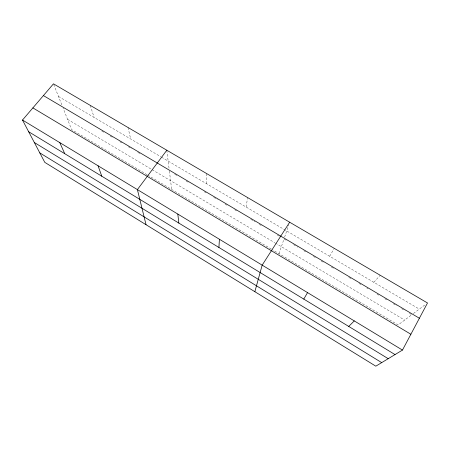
<?xml version="1.0" encoding="UTF-8"?>
<svg xmlns="http://www.w3.org/2000/svg" width="450" height="450" viewBox="0 0 450 450"><rect width="100%" height="100%" fill="white"/><g stroke="black" fill="none" stroke-linecap="round" stroke-linejoin="round"><path stroke-width="0.34" stroke-dasharray="2.25 1.69" d="M206.64 183.763L206.657 173.582M246.139 207.045L247.59 197.567M279.006 253.665L283.995 238.961L286.397 240.384M284.619 237.111L288.827 224.713M329.664 256.269L334.271 248.349M373.849 282.308L380.194 275.259M413.432 313.504L425.317 304.611M58.477 96.446L160.903 156.808M161.505 157.162L419.31 309.099M101.858 131.046L104.259 132.469M110.261 136.029L112.663 137.453M119.869 141.716L122.271 143.139M128.273 146.7L131.878 148.832M137.841 152.364L140.22 153.776M174.791 174.263L177.193 175.686M186.204 181.024L188.606 182.447M204.216 191.694L206.623 193.118M213.778 197.359L217.361 199.485M225.118 204.081L227.503 205.493M234.664 209.734L237.054 211.151M250.836 219.319L255.06 221.816M259.279 224.319L261.686 225.748M277.363 235.035L279.771 236.464M293.603 244.659L297.81 247.146M303.817 250.706L307.423 252.844M313.431 256.404L315.832 257.827M321.238 261.028L323.646 262.457M331.447 267.075L333.844 268.498M348.846 277.386L351.242 278.809M359.044 283.427L360.844 284.496M366.84 288.051L368.038 288.759M377.038 294.092L378.838 295.155M384.834 298.71L387.236 300.133M393.233 303.688L396.832 305.82M401.631 308.661L405.231 310.793M409.427 313.279L411.829 314.702L398.137 324.945L272.396 249.716M67.551 119.323L151.504 169.324M152.1 169.678L274.77 242.73M275.372 243.09L404.646 320.079M147.116 174.757L71.623 129.589L63.09 108.079M147.713 175.118L271.794 249.356M53.719 84.454L62.061 105.491M90.264 105.384L94.112 117.45M128.036 127.513L130.663 138.988M166.821 150.238L169.144 169.065M169.391 171.056L171.658 189.439"/><path stroke-width="0.67" d="M218.925 247.472L219.403 239.248M254.852 291.701L262.17 265.14L289.671 222.221M402.469 350.083L427.5 302.974L53.471 83.824L22.5 120.043L44.792 162.371L375.817 366.176L402.469 350.083L22.5 120.043M303.795 299.093L307.536 292.607M166.821 150.238L137.396 189.602L146.036 224.702M348.739 326.43L354.279 320.906M43.414 95.586L419.389 318.24M32.884 107.899L410.878 334.254M28.659 131.737L395.016 354.583M34.329 142.504L388.221 358.689M39.803 152.893L381.707 362.621M59.771 142.605L64.744 153.686M98.061 165.786L101.779 176.214M177.829 214.082L178.83 223.082"/></g></svg>
